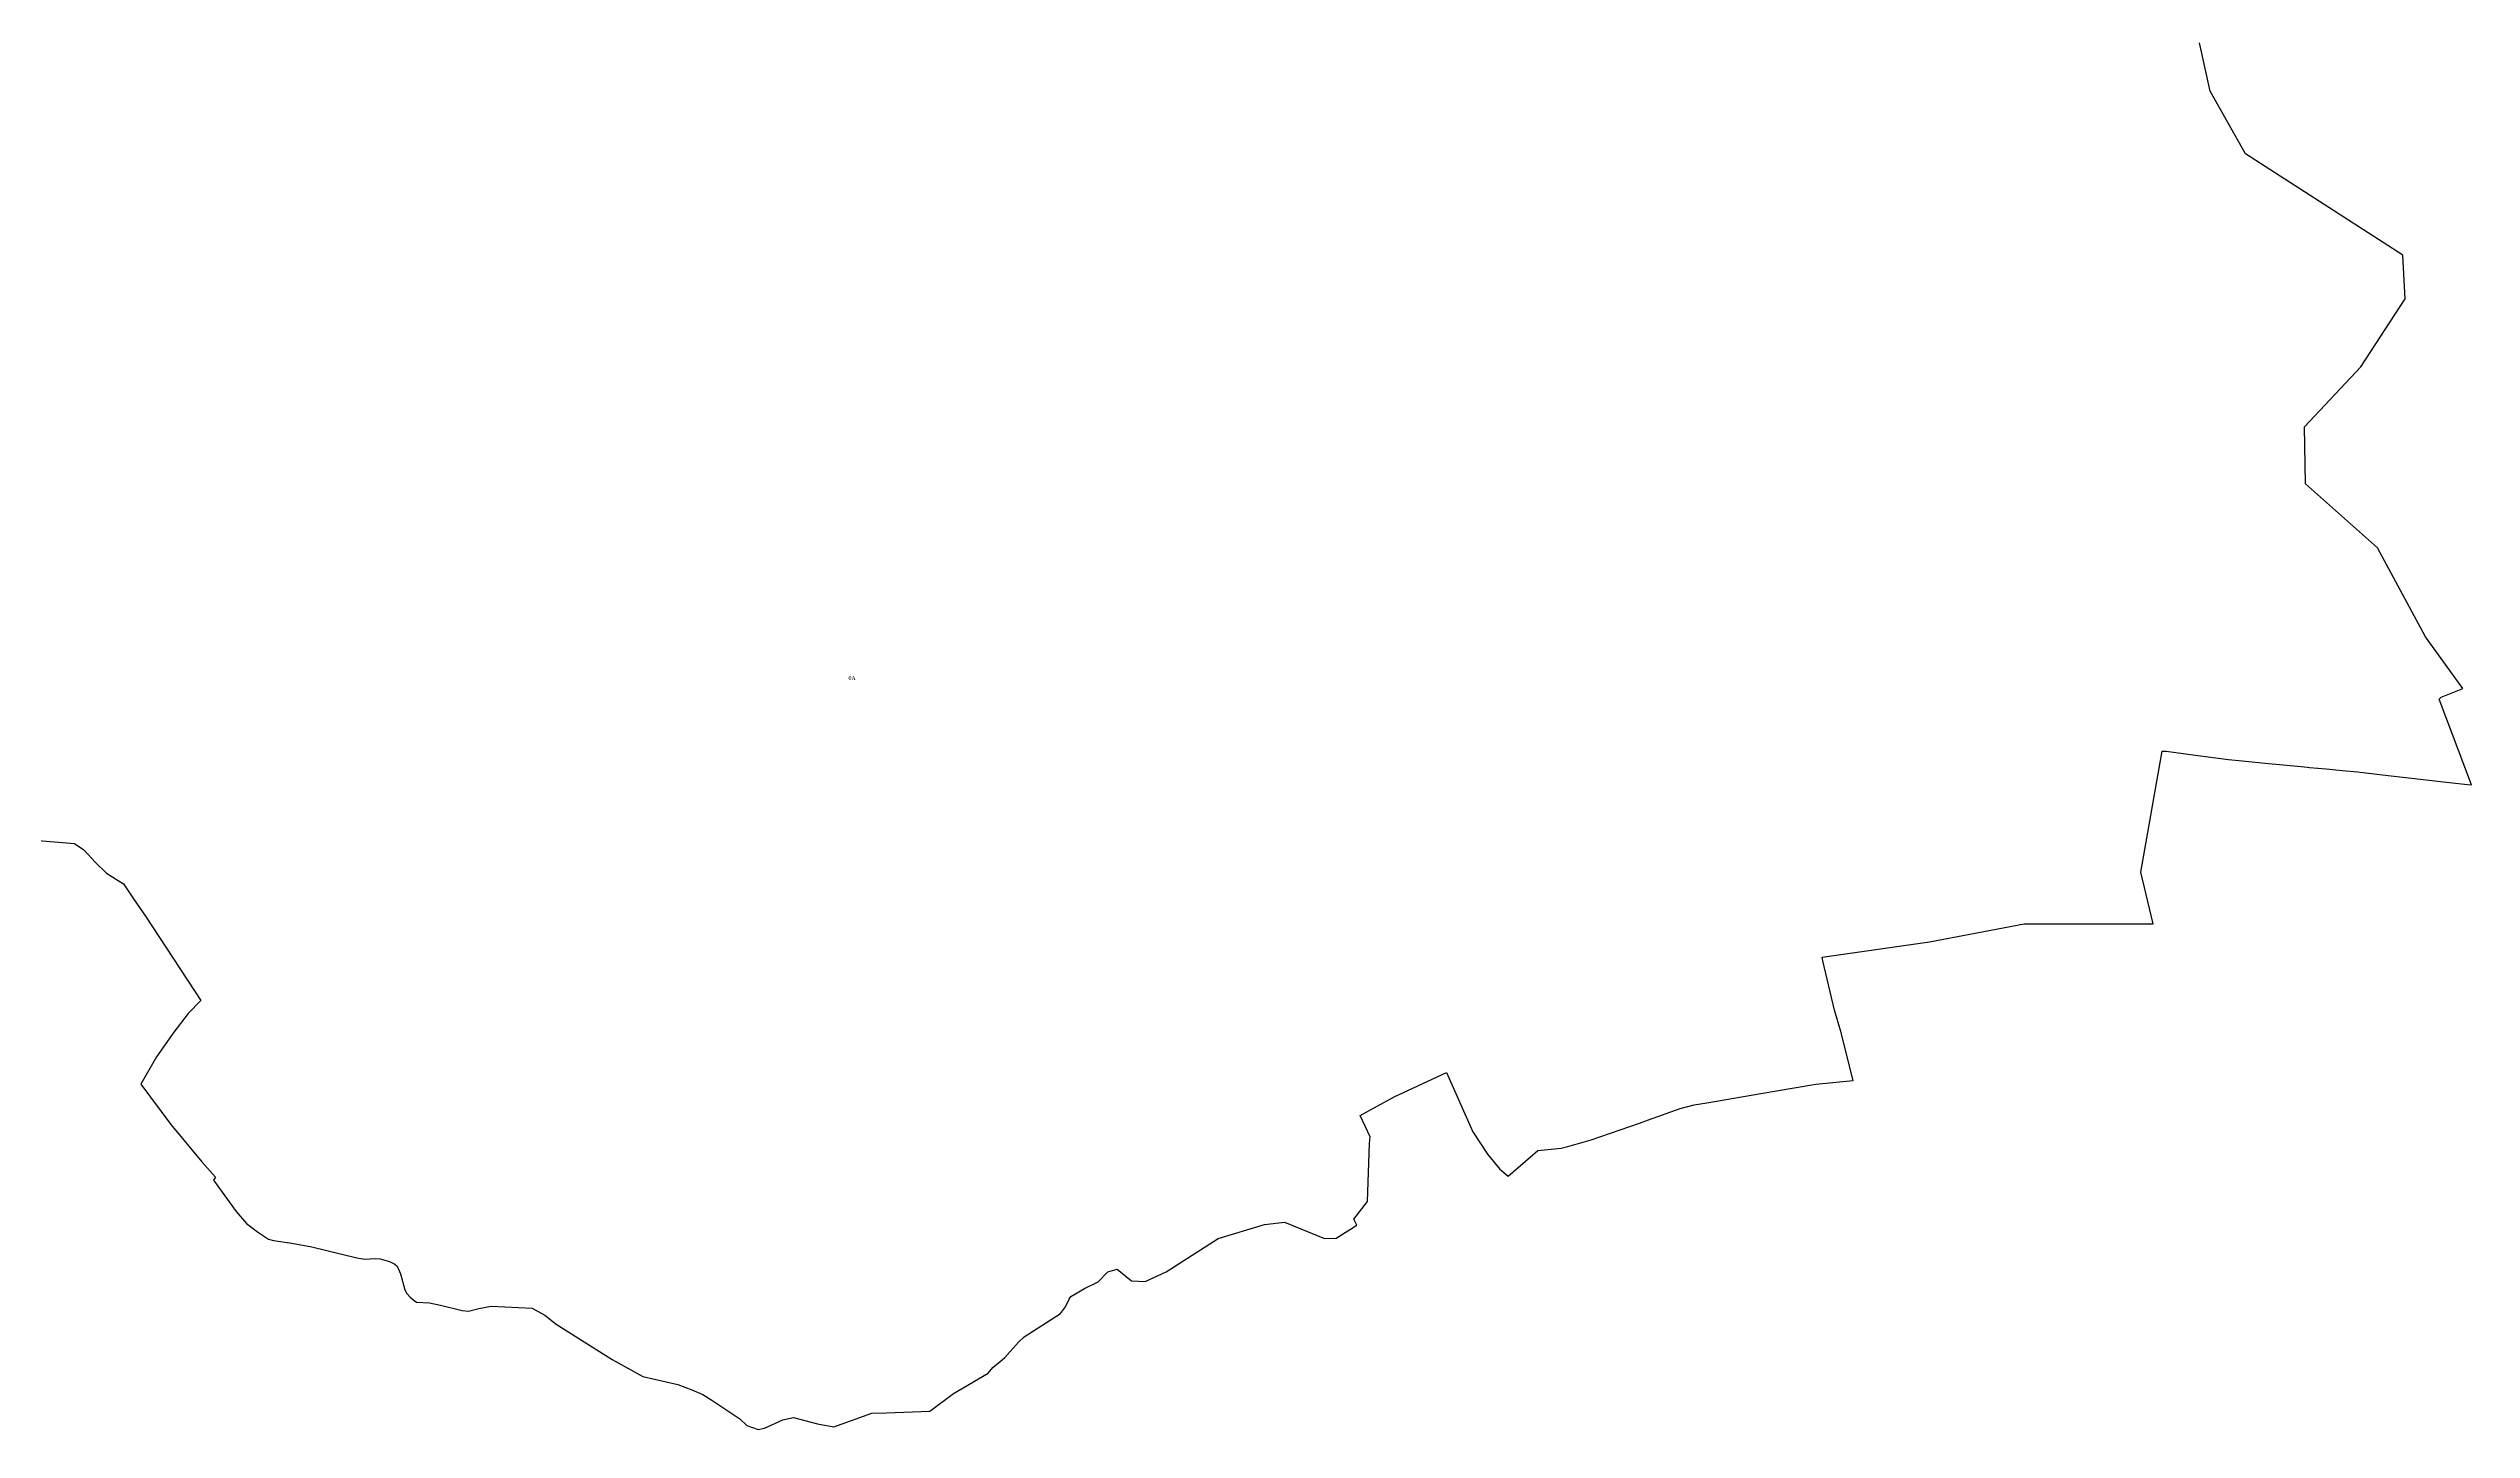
# Model space of a CAD drawing. Extents: x 1205805 to 1207436, y 6154338 to 6158020.
# Drawn here: x 1206503 to 1207436, y 6154338 to 6154870 of the extents above; entities that cross this region are included whole.
import ezdxf

# ---------------------------------------------------------------- set-up
doc = ezdxf.new("R2010")
doc.units = 0
doc.linetypes.add('CONTINU', pattern=[0])
doc.layers.add('1SECTION', color=7, linetype='CONTINU')
doc.styles.get("Standard").update_dxf_attribs({"font": 'Times New Roman'})

msp = doc.modelspace()

# ---------------------------------------------------------------- linework, layer by layer
at = {"layer": '1SECTION'}
msp.add_lwpolyline([(1206496.34, 6154565.57), (1206513.38, 6154564.11), (1206516.96, 6154561.65), (1206521.49, 6154556.79), (1206525.8, 6154552.73), (1206528.16, 6154551.19), (1206532.33, 6154548.62), (1206536.18, 6154542.84), (1206540.69, 6154536.12), (1206562.01, 6154503.71), (1206557.16, 6154498.66), (1206551.68, 6154491.42), (1206545.02, 6154481.94), (1206538.94, 6154471.4), (1206550.56, 6154455.98), (1206562.38, 6154441.52), (1206567.75, 6154435.63), (1206566.98, 6154434.52), (1206575.65, 6154422.41), (1206579.67, 6154417.78), (1206583.81, 6154414.63), (1206588.13, 6154411.81), (1206589.99, 6154411.21), (1206597.13, 6154410.2), (1206604.76, 6154408.82), (1206622.14, 6154404.54), (1206625.24, 6154404.07), (1206629.35, 6154404.29), (1206631.03, 6154404.22), (1206634.72, 6154403.15), (1206636.68, 6154402.16), (1206637.64, 6154401.34), (1206638.9, 6154398.36), (1206640.52, 6154392.32), (1206641.3, 6154390.81), (1206642.62, 6154389.44), (1206644.13, 6154388.17), (1206645.08, 6154387.53), (1206650.12, 6154387.19), (1206654.34, 6154386.4), (1206662.68, 6154384.26), (1206665.15, 6154383.98), (1206669.05, 6154385.03), (1206673.77, 6154385.96), (1206689.65, 6154385.2), (1206694.53, 6154382.54), (1206698.88, 6154379.03), (1206720.45, 6154365.49), (1206732.21, 6154358.93), (1206745.64, 6154355.86), (1206751.08, 6154353.8), (1206755.24, 6154351.92), (1206758.76, 6154349.73), (1206769.54, 6154342.56), (1206772.25, 6154340.08), (1206776.59, 6154338.46), (1206779.1, 6154338.93), (1206786.09, 6154342.23), (1206790.17, 6154343.13), (1206799.42, 6154340.69), (1206805.68, 6154339.51), (1206820.29, 6154344.78), (1206826.01, 6154344.92), (1206842.66, 6154345.56), (1206851.77, 6154352.31), (1206865.16, 6154360.19), (1206866.99, 6154362.3), (1206868.53, 6154363.62), (1206869.6, 6154364.53), (1206871.52, 6154366.18), (1206876.81, 6154372.06), (1206878.94, 6154374.1), (1206892.92, 6154383.15), (1206894.93, 6154385.69), (1206896.27, 6154388.61), (1206896.96, 6154389.63), (1206902.26, 6154392.78), (1206907.48, 6154395.38), (1206911.18, 6154399.25), (1206914.84, 6154400.23), (1206920.37, 6154395.75), (1206925.62, 6154395.41), (1206933.68, 6154399.21), (1206953.65, 6154411.99), (1206971.49, 6154417.44), (1206979.15, 6154418.25), (1206994.61, 6154412.08), (1206999.16, 6154412.13), (1207007.09, 6154417.2), (1207005.89, 6154419.44), (1207011.18, 6154426.26), (1207011.95, 6154448.58), (1207012.22, 6154451.12), (1207008.28, 6154459.39), (1207021.49, 6154466.57), (1207041.55, 6154475.94), (1207051.7, 6154453.15), (1207057.4, 6154444.55), (1207062.15, 6154438.77), (1207065.26, 6154435.99), (1207076.78, 6154445.97), (1207085.66, 6154446.8), (1207088.23, 6154447.5), (1207097.32, 6154450.03), (1207115.92, 6154456.49), (1207119.35, 6154457.67), (1207131.55, 6154462.05), (1207136.95, 6154463.51), (1207141.73, 6154464.31), (1207159.67, 6154467.31), (1207167.85, 6154468.71), (1207183.7, 6154471.42), (1207198.16, 6154472.9), (1207193.31, 6154491.71), (1207190.92, 6154499.96), (1207186.5, 6154518.96), (1207186.16, 6154520.33), (1207227.51, 6154526.29), (1207263.89, 6154533.23), (1207313.57, 6154533.17), (1207308.81, 6154553.06), (1207317.06, 6154599.63), (1207318.67, 6154599.67), (1207322.3, 6154599.16), (1207328.81, 6154598.27), (1207342.58, 6154596.5), (1207347.8, 6154595.91), (1207358.03, 6154594.94), (1207370.58, 6154593.79), (1207372.94, 6154593.53), (1207373.73, 6154593.43), (1207380.24, 6154592.85), (1207386.43, 6154592.25), (1207392.27, 6154591.65), (1207401.93, 6154590.55), (1207424.25, 6154588.04), (1207434.56, 6154586.88), (1207436.16, 6154586.71), (1207423.76, 6154619.64), (1207424.43, 6154620.45), (1207432.75, 6154623.78), (1207418.47, 6154643.68), (1207400.02, 6154677.95), (1207372.19, 6154702.59), (1207371.83, 6154724.6), (1207393.55, 6154747.64), (1207410.6, 6154773.89), (1207409.65, 6154790.69), (1207349.14, 6154829.61), (1207335.52, 6154853.79), (1207331.42, 6154872.44)], dxfattribs=at)

# ---------------------------------------------------------------- texts
at = {"layer": '3SECTIONTEX'}
msp.add_text('0A', height=1.5, dxfattribs=at).set_placement((1206811.36, 6154627.09))

doc.saveas('drawing.dxf')
